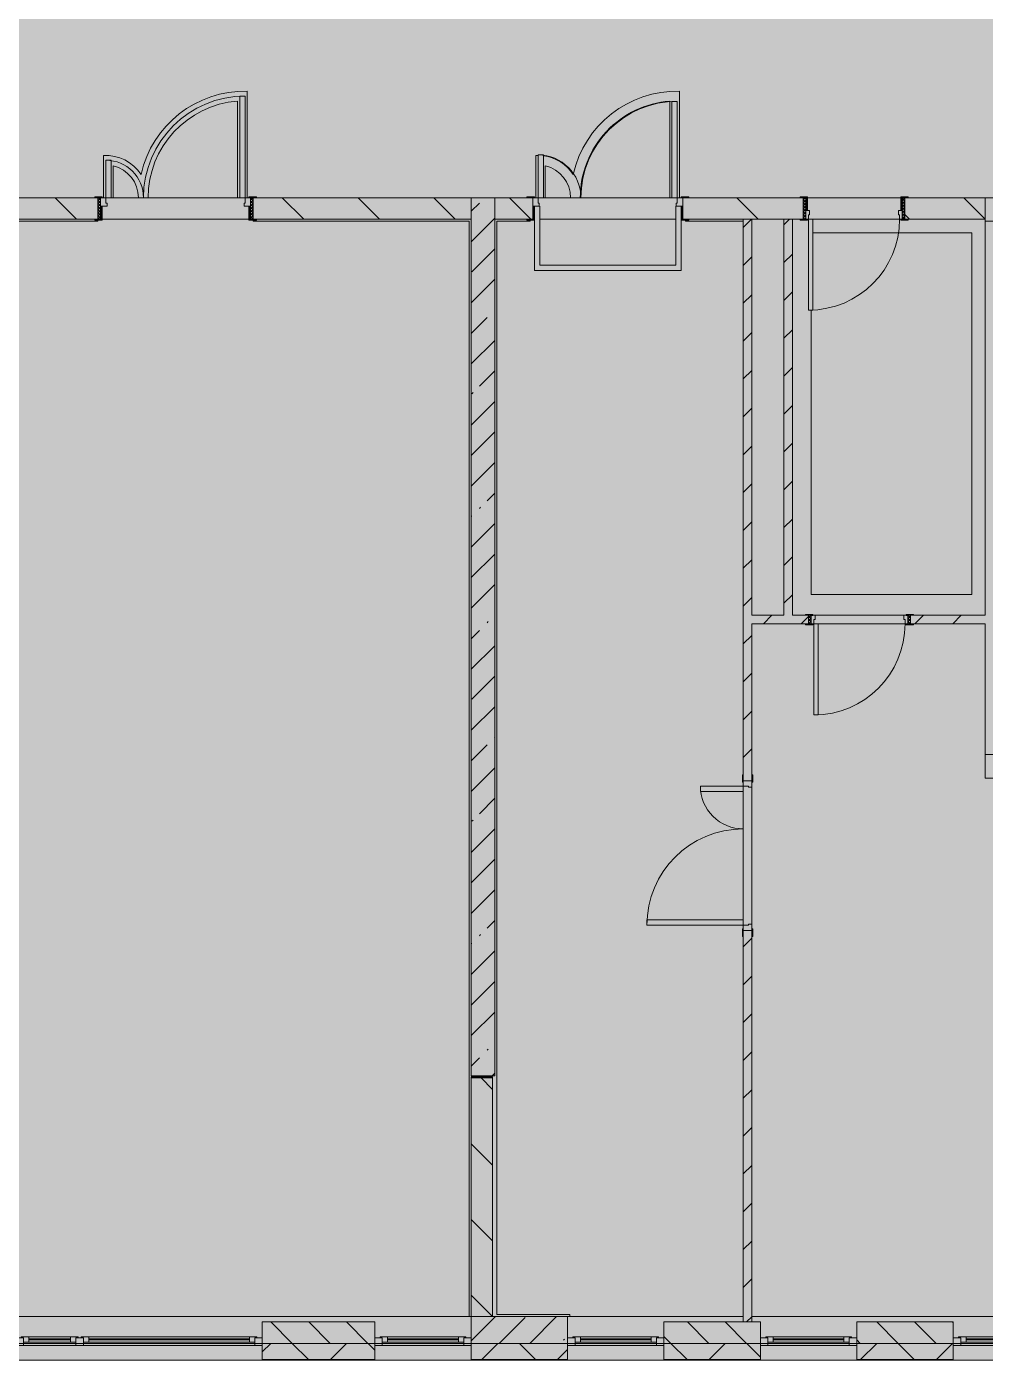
# Model space of a CAD drawing. Header units: millimetres. Extents: x 81303 to 275082, y -8553 to 29000.
# Drawn here: x 251052 to 260002, y -258 to 12198 of the extents above; entities that cross this region are included whole.
import ezdxf

# ---------------------------------------------------------------- set-up
doc = ezdxf.new("R2010")
doc.units = ezdxf.units.MM
for name, color, linetype, lineweight, true_color in [('A-DETL-7', 7, 'Continuous', 5, 0x737373), ('A-DOOR-1', 7, 'Continuous', 5, 0xb7b7b7), ('A-DOOR-2', 7, 'Continuous', 5, 0xe2e2e2), ('A-DOOR-3', 7, 'Continuous', 5, 0xaaaaaa), ('A-DOOR-FRAM-1', 7, 'Continuous', 5, 0xe2e2e2), ('A-DOOR-FRAM-2', 7, 'Continuous', 5, 0xb7b7b7), ('A-DOOR-FRAM-3', 7, 'Continuous', 5, 0xaaaaaa), ('A-FLOR-1', 7, 'Continuous', 5, 0xb7b7b7), ('A-GLAZ-2', 7, 'Continuous', 5, 0x737373), ('A-WALL-4', 7, 'Continuous', 5, 0x737373), ('A-WALL-5', 7, 'Continuous', 9, 0x737373), ('I-WALL-4', 7, 'Continuous', 5, 0x737373), ('S-COLS-4', 7, 'Continuous', 5, 0x737373)]:
    doc.layers.add(name, color=color, linetype=linetype, lineweight=lineweight, true_color=true_color)
doc.layers.add('A-DETL-GENF-2', color=7, linetype='Continuous', lineweight=9, true_color=0xc0c0c0, transparency=0.4)
for name, color, linetype, lineweight in [('A-WALL-3', 7, 'Continuous', 5), ('I-WALL-3', 7, 'Continuous', 5), ('S-COLS-3', 7, 'Continuous', 5)]:
    doc.layers.add(name, color=color, linetype=linetype, lineweight=lineweight)
pattern_1 = [(135, (148072.5, 0), (-353.5534, -353.5534), [])]
pattern_2 = [(45, (148072.5, 0), (-285.1231, 285.1231), []), (45, (148357.62, 0), (-285.1231, 285.1231), [504.031, -100.806, 16.764, -84.042])]
pattern_3 = [(45, (148072.5, 0), (-176.7767, 176.7767), [])]

# ---------------------------------------------------------------- blocks, each defined once
blk = doc.blocks.new('110_Дверь_СКБ_2Ст - Д-2а_л_ Из коридора на лестницу-32216062-3_10_3_птичка')
at = {"layer": 'A-DOOR-2'}
for points in [[(612, 100), (662, 100), (662, 1000), (612, 1000), (612, 300)], [(-588, 100), (-588, 500), (-638, 500), (-638, 100)], [(712, -100), (712, 20), (698, 20), (698, -100)]]:
    blk.add_hatch(color=256, dxfattribs=at).paths.add_polyline_path(points)
h = blk.add_hatch(color=256, dxfattribs=at)
h.paths.add_polyline_path([(712, 20), (712, 100), (662, 100), (662, 50), (652, 50), (652, 20), (680, 20)])
h.paths.add_polyline_path([(-628, 20), (-628, 50), (-638, 50), (-638, 100), (-688, 100), (-688, 20)])
at = {"layer": 'A-DOOR-FRAM-1'}
for points in [[(-672, 100), (-672, 108), (-742, 108), (-742, 100)], [(-672, -100), (-672, 20), (-688, 20), (-688, -100)], [(768, 100), (768, 108), (698, 108), (698, 100)], [(-672, -108), (-672, -100), (-742, -100), (-742, -108)], [(768, -108), (768, -100), (698, -100), (698, -108)]]:
    blk.add_hatch(color=256, dxfattribs=at).paths.add_polyline_path(points)
at = {"layer": 'A-DOOR-1'}
for p, q in [((662, 1000), (612, 1000)), ((612, 1000), (612, 100)), ((662, 100), (662, 1000)), ((-638, 500), (-638, 100)), ((-588, 500), (-638, 500)), ((-588, 100), (-588, 500)), ((-638, 100), (-588, 100)), ((612, 100), (662, 100))]:
    blk.add_line(p, q, dxfattribs=at)
for centre, radius, start, end in [((662, 100), 900, 90, 180), ((-638, 100), 400, 360, 90)]:
    blk.add_arc(centre, radius, start, end, dxfattribs=at)
at = {"layer": 'A-DOOR-FRAM-2'}
for p, q in [((-672, 108), (-742, 108)), ((-742, 108), (-742, 100)), ((-742, 100), (-672, 100)), ((-638, 100), (-688, 100)), ((-688, 100), (-688, 20)), ((-688, 20), (-628, 20)), ((-672, 20), (-688, 20)), ((-688, 20), (-688, -100)), ((-672, 100), (-672, 108)), ((-672, -100), (-672, 20)), ((-638, 50), (-638, 100)), ((-628, 50), (-638, 50)), ((-628, 20), (-628, 50)), ((662, 50), (652, 50)), ((652, 50), (652, 20)), ((652, 20), (712, 20)), ((662, 100), (662, 50)), ((712, 100), (662, 100)), ((768, 108), (698, 108)), ((698, 108), (698, 100)), ((698, 100), (768, 100)), ((712, 20), (698, 20)), ((698, 20), (698, -100)), ((712, 20), (712, 100)), ((712, -100), (712, 20)), ((768, 100), (768, 108)), ((-672, -100), (-742, -100)), ((-742, -100), (-742, -108)), ((-742, -108), (-672, -108)), ((-688, -100), (-672, -100)), ((-672, -108), (-672, -100)), ((698, -100), (712, -100)), ((768, -100), (698, -100)), ((698, -100), (698, -108)), ((698, -108), (768, -108)), ((768, -108), (768, -100))]:
    blk.add_line(p, q, dxfattribs=at)
blk = doc.blocks.new('120_Окно_СКБ_2Ст_Фрамуга сверху - 120_Окно_СКБ_2Ст_2300х2500_h_ ДОО-19727959-3_10_3_птичка')
at = {"layer": 'A-GLAZ-2'}
for p, q in [((-1150, -127), (-1150, -57)), ((-1150, -57), (-1080, -57)), ((1150, -57), (-1150, -57)), ((-1080, -57), (-1080, -127)), ((-1080, -57), (1080, -57)), ((520, -87), (-1080, -87)), ((-1080, -87), (-1080, -127)), ((-1030, -137), (-1030, -87)), ((-1030, -107), (470, -107)), ((470, -117), (-1030, -117)), ((470, -137), (470, -87)), ((520, -127), (520, -57)), ((520, -57), (590, -57)), ((520, -127), (520, -87)), ((590, -57), (590, -127)), ((1080, -87), (590, -87)), ((590, -87), (590, -127)), ((640, -137), (640, -87)), ((640, -107), (1030, -107)), ((1030, -117), (640, -117)), ((1030, -137), (1030, -87)), ((1080, -127), (1080, -57)), ((1080, -57), (1150, -57)), ((1080, -127), (1080, -87)), ((1150, -57), (1150, -127)), ((-1080, -127), (-1150, -127)), ((-1150, -127), (-1100, -127)), ((-1080, -127), (-1100, -127)), ((-1100, -127), (-1100, -137)), ((-1100, -137), (540, -137)), ((540, -137), (-1100, -137)), ((590, -127), (520, -127)), ((540, -127), (520, -127)), ((540, -127), (570, -127)), ((540, -127), (570, -127)), ((540, -137), (540, -127)), ((590, -127), (570, -127)), ((570, -127), (570, -137)), ((570, -137), (1100, -137)), ((1100, -137), (570, -137)), ((1150, -127), (1080, -127)), ((1100, -127), (1080, -127)), ((1100, -127), (1150, -127)), ((1100, -137), (1100, -127))]:
    blk.add_line(p, q, dxfattribs=at)
blk = doc.blocks.new('120_Окно_СКБ_1Ст - 120_Окно_СКБ_1Ст 900х2500_h_ с форточкой-22876038-3_10_3_птичка')
at = {"layer": 'A-GLAZ-2'}
for p, q in [((-450, -127), (-450, -57)), ((-450, -57), (-380, -57)), ((450, -57), (-450, -57)), ((-380, -57), (-380, -127)), ((380, -87), (-380, -87)), ((-380, -87), (-380, -127)), ((-330, -137), (-330, -87)), ((-330, -107), (330, -107)), ((330, -117), (-330, -117)), ((330, -137), (330, -87)), ((380, -127), (380, -57)), ((380, -57), (450, -57)), ((380, -127), (380, -87)), ((450, -57), (450, -127)), ((-380, -127), (-450, -127)), ((-450, -127), (-400, -127)), ((-380, -127), (-400, -127)), ((-400, -127), (-400, -137)), ((-400, -137), (400, -137)), ((400, -137), (-400, -137)), ((450, -127), (380, -127)), ((400, -127), (380, -127)), ((400, -127), (450, -127)), ((400, -137), (400, -127))]:
    blk.add_line(p, q, dxfattribs=at)
blk = doc.blocks.new('110_Дверь_СКБ_1Ст_Внутренняя1 - Д-8 950x2100h_охрана-V27-3_10_3_птичка')
at = {"layer": 'A-DOOR-2'}
h = blk.add_hatch(color=256, dxfattribs=at)
h.paths.add_polyline_path([(437.5, 100), (437.5, 60), (427.5, 60), (427.5, 20), (462.5, 20), (462.5, 100)])
h.paths.add_polyline_path([(-412.5, 100), (-437.5, 100), (-437.5, 20), (-402.5, 20), (-402.5, 60), (-412.5, 60)])
at = {"layer": 'A-DOOR-3'}
h = blk.add_hatch(dxfattribs=at)
h.set_pattern_fill('FP_60', color=256, style=0, pattern_type=2)
h.set_pattern_definition([(135, (1826.41, 164.685), (-14.14214, -14.14214), []), (225, (1826.41, 164.685), (14.14214, -14.14214), [])])
h.paths.add_polyline_path([(487.5, 100), (462.5, 100), (462.5, -100), (487.5, -100), (487.5, -34.8)])
at = {"layer": 'A-DOOR-FRAM-1'}
for points in [[(397.5, 950), (397.5, 100), (437.5, 100), (437.5, 950)], [(-492.5, 108), (-492.5, 100), (-422.5, 100), (-422.5, 108)], [(-422.5, 20), (-437.5, 20), (-437.5, -100), (-422.5, -100), (-422.5, -34.8)], [(517.5, 108), (447.5, 108), (447.5, 100), (517.5, 100)], [(462.5, 20), (447.5, 20), (447.5, -100), (462.5, -100), (462.5, -34.8)], [(-492.5, -100), (-492.5, -108), (-422.5, -108), (-422.5, -100)], [(447.5, -100), (447.5, -108), (517.5, -108), (517.5, -100)]]:
    blk.add_hatch(color=256, dxfattribs=at).paths.add_polyline_path(points)
at = {"layer": 'A-DOOR-FRAM-3'}
h = blk.add_hatch(dxfattribs=at)
h.set_pattern_fill('FP_61', color=256, style=0, pattern_type=2)
h.set_pattern_definition([(45, (-296.384, 164.685), (-14.1421, 14.1421), []), (135, (-296.384, 164.685), (-14.1421, -14.1421), [])])
h.paths.add_polyline_path([(-437.5, 100), (-462.5, 100), (-462.5, -100), (-437.5, -100), (-437.5, -34.8)])
at = {"layer": 'A-DOOR-1'}
for p, q in [((437.5, 950), (397.5, 950)), ((397.5, 950), (397.5, 100)), ((437.5, 100), (437.5, 950)), ((397.5, 100), (437.5, 100))]:
    blk.add_line(p, q, dxfattribs=at)
blk.add_arc((437.5, 100), 850, 90, 180, dxfattribs=at)
at = {"layer": 'A-DOOR-FRAM-2'}
for p, q in [((-422.5, 108), (-492.5, 108)), ((-492.5, 108), (-492.5, 100)), ((-492.5, 100), (-422.5, 100)), ((-437.5, 100), (-462.5, 100)), ((-462.5, 100), (-462.5, -100)), ((-412.5, 100), (-437.5, 100)), ((-437.5, 100), (-437.5, 20)), ((-437.5, -100), (-437.5, 100)), ((-422.5, 100), (-437.5, 100)), ((-437.5, 100), (-437.5, 99)), ((-437.5, 99), (-422.5, 99)), ((-437.5, 20), (-402.5, 20)), ((-422.5, 20), (-437.5, 20)), ((-437.5, 20), (-437.5, -100)), ((-422.5, 100), (-422.5, 108)), ((-422.5, 99), (-422.5, 100)), ((-422.5, -100), (-422.5, 20)), ((-412.5, 60), (-412.5, 100)), ((-402.5, 60), (-412.5, 60)), ((-402.5, 20), (-402.5, 60)), ((437.5, 60), (427.5, 60)), ((427.5, 60), (427.5, 20)), ((427.5, 20), (462.5, 20)), ((437.5, 100), (437.5, 60)), ((462.5, 100), (437.5, 100)), ((517.5, 108), (447.5, 108)), ((447.5, 108), (447.5, 100)), ((462.5, 100), (447.5, 100)), ((447.5, 100), (447.5, 99)), ((447.5, 100), (517.5, 100)), ((447.5, 99), (462.5, 99)), ((462.5, 20), (447.5, 20)), ((447.5, 20), (447.5, -100)), ((462.5, 20), (462.5, 100)), ((487.5, 100), (462.5, 100)), ((462.5, 100), (462.5, -100)), ((462.5, 99), (462.5, 100)), ((462.5, -100), (462.5, 20)), ((487.5, -100), (487.5, 100)), ((517.5, 100), (517.5, 108)), ((-422.5, -100), (-492.5, -100)), ((-492.5, -100), (-492.5, -108)), ((-492.5, -108), (-422.5, -108)), ((-462.5, -100), (-437.5, -100)), ((-437.5, -100), (-422.5, -100)), ((-422.5, -108), (-422.5, -100)), ((447.5, -100), (462.5, -100)), ((517.5, -100), (447.5, -100)), ((447.5, -100), (447.5, -108)), ((447.5, -108), (517.5, -108)), ((462.5, -100), (487.5, -100)), ((517.5, -108), (517.5, -100))]:
    blk.add_line(p, q, dxfattribs=at)
blk = doc.blocks.new('110_Дверь_СКБ_1Ст_Внутренняя1 - Д-8 950x2100h_охрана-V56-3_10_3_птичка')
at = {"layer": 'A-DOOR-2'}
h = blk.add_hatch(color=256, dxfattribs=at)
h.paths.add_polyline_path([(437, 40), (437, 0), (427, 0), (427, -40), (462, -40), (462, 40)])
h.paths.add_polyline_path([(-413, 40), (-438, 40), (-438, -40), (-403, -40), (-403, 0), (-413, 0)])
at = {"layer": 'A-DOOR-3'}
h = blk.add_hatch(dxfattribs=at)
h.set_pattern_fill('FP_89', color=256, style=0, pattern_type=2)
h.set_pattern_definition([(135, (1826.41, 104.685), (-14.14214, -14.14214), []), (225, (1826.41, 104.685), (14.14214, -14.14214), [])])
h.paths.add_polyline_path([(487, 40), (462, 40), (462, -40), (487, -40)])
at = {"layer": 'A-DOOR-FRAM-1'}
for points in [[(397, 890), (397, 40), (437, 40), (437, 890)], [(-493, 48), (-493, 40), (-423, 40), (-423, 48)], [(517, 48), (447, 48), (447, 40), (517, 40)], [(-423, -40), (-493, -40), (-493, -48), (-423, -48)], [(447, -40), (447, -48), (517, -48), (517, -40)]]:
    blk.add_hatch(color=256, dxfattribs=at).paths.add_polyline_path(points)
at = {"layer": 'A-DOOR-FRAM-3'}
h = blk.add_hatch(dxfattribs=at)
h.set_pattern_fill('FP_90', color=256, style=0, pattern_type=2)
h.set_pattern_definition([(45, (-296.384, 104.685), (-14.1421, 14.1421), []), (135, (-296.384, 104.685), (-14.1421, -14.1421), [])])
h.paths.add_polyline_path([(-438, 40), (-463, 40), (-463, -40), (-438, -40)])
at = {"layer": 'A-DOOR-1'}
for p, q in [((437, 890), (397, 890)), ((397, 890), (397, 40)), ((437, 40), (437, 890)), ((397, 40), (437, 40))]:
    blk.add_line(p, q, dxfattribs=at)
blk.add_arc((437, 40), 850, 90, 180, dxfattribs=at)
at = {"layer": 'A-DOOR-FRAM-2'}
for p, q in [((-423, 48), (-493, 48)), ((-493, 48), (-493, 40)), ((-493, 40), (-423, 40)), ((-438, 40), (-463, 40)), ((-463, 40), (-463, -40)), ((-413, 40), (-438, 40)), ((-438, 40), (-438, -40)), ((-438, -40), (-438, 40)), ((-423, 40), (-438, 40)), ((-438, 40), (-438, 39)), ((-438, 39), (-423, 39)), ((-423, 40), (-423, 48)), ((-423, 39), (-423, 40)), ((-413, 0), (-413, 40)), ((-403, 0), (-413, 0)), ((-403, -40), (-403, 0)), ((437, 0), (427, 0)), ((427, 0), (427, -40)), ((437, 40), (437, 0)), ((462, 40), (437, 40)), ((517, 48), (447, 48)), ((447, 48), (447, 40)), ((462, 40), (447, 40)), ((447, 40), (447, 39)), ((447, 40), (517, 40)), ((447, 39), (462, 39)), ((462, -40), (462, 40)), ((487, 40), (462, 40)), ((462, 40), (462, -40)), ((462, 39), (462, 40)), ((487, -40), (487, 40)), ((517, 40), (517, 48)), ((-423, -40), (-493, -40)), ((-493, -40), (-493, -48)), ((-493, -48), (-423, -48)), ((-463, -40), (-438, -40)), ((-423, -39), (-438, -39)), ((-438, -39), (-438, -40)), ((-438, -40), (-403, -40)), ((-438, -40), (-423, -40)), ((-423, -40), (-423, -39)), ((-423, -48), (-423, -40)), ((427, -40), (462, -40)), ((462, -39), (447, -39)), ((447, -39), (447, -40)), ((447, -40), (462, -40)), ((517, -40), (447, -40)), ((447, -40), (447, -48)), ((447, -48), (517, -48)), ((462, -40), (462, -39)), ((462, -40), (487, -40)), ((517, -48), (517, -40))]:
    blk.add_line(p, q, dxfattribs=at)
blk = doc.blocks.new('110_Дверь_СКБ_2Ст - Д-6_л__ ДОО_Дв_1450x2100h_Дверь из раздевальной в коридор-V57-3_10_3_птичка')
at = {"layer": 'A-DOOR-2'}
for points in [[(662.5, 100), (662.5, 1050), (612.5, 1050), (612.5, 100)], [(-587.5, 100), (-587.5, 450), (-637.5, 450), (-637.5, 100)]]:
    blk.add_hatch(color=256, dxfattribs=at).paths.add_polyline_path(points)
h = blk.add_hatch(color=256, dxfattribs=at)
h.paths.add_polyline_path([(652.5, 20), (712.5, 20), (712.5, 100), (662.5, 100), (662.5, 50), (652.5, 50)])
h.paths.add_polyline_path([(-687.5, 20), (-627.5, 20), (-627.5, 50), (-637.5, 50), (-637.5, 100), (-687.5, 100)])
at = {"layer": 'A-DOOR-3'}
h = blk.add_hatch(dxfattribs=at)
h.set_pattern_fill('FP_91', color=256, style=0, pattern_type=2)
h.set_pattern_definition([(135, (1576.41, 164.685), (-14.14214, -14.14214), []), (225, (1576.41, 164.685), (14.14214, -14.14214), [])])
h.paths.add_polyline_path([(737.5, -100), (737.5, 100), (712.5, 100), (712.5, -100)])
at = {"layer": 'A-DOOR-FRAM-1'}
for points in [[(-672.5, 100), (-672.5, 108), (-742.5, 108), (-742.5, 100)], [(-672.5, -100), (-672.5, 20), (-687.5, 20), (-687.5, -100)], [(767.5, 100), (767.5, 108), (697.5, 108), (697.5, 100)], [(712.5, -100), (712.5, 20), (697.5, 20), (697.5, -100)], [(-672.5, -108), (-672.5, -100), (-742.5, -100), (-742.5, -108)], [(767.5, -108), (767.5, -100), (697.5, -100), (697.5, -108)]]:
    blk.add_hatch(color=256, dxfattribs=at).paths.add_polyline_path(points)
at = {"layer": 'A-DOOR-FRAM-3'}
h = blk.add_hatch(dxfattribs=at)
h.set_pattern_fill('FP_92', color=256, style=0, pattern_type=2)
h.set_pattern_definition([(45, (-546.384, 164.685), (-14.1421, 14.1421), []), (135, (-546.384, 164.685), (-14.1421, -14.1421), [])])
h.paths.add_polyline_path([(-687.5, -100), (-687.5, 100), (-712.5, 100), (-712.5, -100)])
at = {"layer": 'A-DOOR-1'}
for p, q in [((662.5, 1050), (612.5, 1050)), ((612.5, 1050), (612.5, 100)), ((662.5, 100), (662.5, 1050)), ((-637.5, 450), (-637.5, 100)), ((-587.5, 450), (-637.5, 450)), ((-587.5, 100), (-587.5, 450)), ((-637.5, 100), (-587.5, 100)), ((612.5, 100), (662.5, 100))]:
    blk.add_line(p, q, dxfattribs=at)
for centre, radius, start, end in [((662.5, 100), 950, 90, 180), ((-637.5, 100), 350, 360, 90)]:
    blk.add_arc(centre, radius, start, end, dxfattribs=at)
at = {"layer": 'A-DOOR-FRAM-2'}
for p, q in [((-672.5, 108), (-742.5, 108)), ((-742.5, 108), (-742.5, 100)), ((-742.5, 100), (-672.5, 100)), ((-687.5, 100), (-712.5, 100)), ((-712.5, 100), (-712.5, -100)), ((-637.5, 100), (-687.5, 100)), ((-687.5, 100), (-687.5, 20)), ((-687.5, -100), (-687.5, 100)), ((-687.5, 20), (-627.5, 20)), ((-672.5, 20), (-687.5, 20)), ((-687.5, 20), (-687.5, -100)), ((-672.5, 100), (-672.5, 108)), ((-672.5, -100), (-672.5, 20)), ((-637.5, 50), (-637.5, 100)), ((-627.5, 50), (-637.5, 50)), ((-627.5, 20), (-627.5, 50)), ((662.5, 50), (652.5, 50)), ((652.5, 50), (652.5, 20)), ((652.5, 20), (712.5, 20)), ((662.5, 100), (662.5, 50)), ((712.5, 100), (662.5, 100)), ((767.5, 108), (697.5, 108)), ((697.5, 108), (697.5, 100)), ((697.5, 100), (767.5, 100)), ((712.5, 20), (697.5, 20)), ((697.5, 20), (697.5, -100)), ((712.5, 20), (712.5, 100)), ((737.5, 100), (712.5, 100)), ((712.5, 100), (712.5, -100)), ((712.5, -100), (712.5, 20)), ((737.5, -100), (737.5, 100)), ((767.5, 100), (767.5, 108)), ((-672.5, -100), (-742.5, -100)), ((-742.5, -100), (-742.5, -108)), ((-742.5, -108), (-672.5, -108)), ((-712.5, -100), (-687.5, -100)), ((-687.5, -100), (-672.5, -100)), ((-672.5, -108), (-672.5, -100)), ((697.5, -100), (712.5, -100)), ((767.5, -100), (697.5, -100)), ((697.5, -100), (697.5, -108)), ((697.5, -108), (767.5, -108)), ((712.5, -100), (737.5, -100)), ((767.5, -108), (767.5, -100))]:
    blk.add_line(p, q, dxfattribs=at)
blk = doc.blocks.new('120_Окно_СКБ_1Ст - 120_Окно_СКБ_1Ст 900х2500_h_ с форточкой-V123-3_10_3_птичка')
at = {"layer": 'A-GLAZ-2'}
for p, q in [((-450, -127), (-450, -57)), ((-450, -57), (-380, -57)), ((450, -57), (-450, -57)), ((-380, -57), (-380, -127)), ((380, -87), (-380, -87)), ((-380, -87), (-380, -127)), ((-330, -137), (-330, -87)), ((-330, -107), (330, -107)), ((330, -117), (-330, -117)), ((330, -137), (330, -87)), ((380, -127), (380, -57)), ((380, -57), (450, -57)), ((380, -127), (380, -87)), ((450, -57), (450, -127)), ((-380, -127), (-450, -127)), ((-450, -127), (-400, -127)), ((-380, -127), (-400, -127)), ((-400, -127), (-400, -137)), ((-400, -137), (400, -137)), ((400, -137), (-400, -137)), ((450, -127), (380, -127)), ((400, -127), (380, -127)), ((400, -137), (400, -127)), ((404, -127), (450, -127))]:
    blk.add_line(p, q, dxfattribs=at)
blk = doc.blocks.new('110_Дверь_СКБ_2Ст - Д-5_п_ Из игровой в коридор-32351726-3_10_3_птичка')
at = {"layer": 'A-DOOR-2'}
h = blk.add_hatch(color=256, dxfattribs=at)
h.paths.add_polyline_path([(712, -40), (712, 40), (652, 40), (652, 10), (662, 10), (662, -40)])
h.paths.add_polyline_path([(-628, 40), (-688, 40), (-688, -40), (-638, -40), (-638, 10), (-628, 10)])
for points in [[(-588, -440), (-588, -40), (-638, -40), (-638, -440)], [(662, -940), (662, -40), (612, -40), (612, -940)]]:
    blk.add_hatch(color=256, dxfattribs=at).paths.add_polyline_path(points)
at = {"layer": 'A-DOOR-FRAM-1'}
for points in [[(-673, 48), (-743, 48), (-743, 40), (-673, 40)], [(767, 48), (697, 48), (697, 40), (767, 40)], [(-673, -40), (-743, -40), (-743, -48), (-673, -48)], [(767, -40), (697, -40), (697, -48), (767, -48)]]:
    blk.add_hatch(color=256, dxfattribs=at).paths.add_polyline_path(points)
at = {"layer": 'A-DOOR-1'}
for p, q in [((-638, -40), (-588, -40)), ((-638, -440), (-638, -40)), ((-588, -40), (-588, -440)), ((612, -40), (662, -40)), ((612, -940), (612, -40)), ((662, -40), (662, -940)), ((-588, -440), (-638, -440)), ((662, -940), (612, -940))]:
    blk.add_line(p, q, dxfattribs=at)
for centre, radius, start, end in [((-638, -40), 400, 270, 0), ((662, -40), 900, 180, 270)]:
    blk.add_arc(centre, radius, start, end, dxfattribs=at)
at = {"layer": 'A-DOOR-FRAM-2'}
for p, q in [((-743, 48), (-673, 48)), ((-743, 40), (-743, 48)), ((-673, 40), (-743, 40)), ((-688, 40), (-628, 40)), ((-688, -40), (-688, 40)), ((-688, 40), (-673, 40)), ((-688, 39), (-688, 40)), ((-673, 39), (-688, 39)), ((-673, 48), (-673, 40)), ((-673, 40), (-673, 39)), ((-638, 10), (-638, -40)), ((-628, 10), (-638, 10)), ((-628, 40), (-628, 10)), ((652, 40), (712, 40)), ((652, 10), (652, 40)), ((662, 10), (652, 10)), ((662, -40), (662, 10)), ((697, 40), (697, 48)), ((697, 48), (767, 48)), ((697, 39), (697, 40)), ((697, 40), (712, 40)), ((767, 40), (697, 40)), ((712, 39), (697, 39)), ((712, 40), (712, -40)), ((712, 40), (712, 39)), ((767, 48), (767, 40)), ((-743, -40), (-673, -40)), ((-743, -48), (-743, -40)), ((-673, -48), (-743, -48)), ((-638, -40), (-688, -40)), ((-673, -40), (-673, -48)), ((712, -40), (662, -40)), ((697, -48), (697, -40)), ((697, -40), (767, -40)), ((767, -48), (697, -48)), ((767, -40), (767, -48))]:
    blk.add_line(p, q, dxfattribs=at)

msp = doc.modelspace()

# ---------------------------------------------------------------- hatches: boundary and pattern name
at = {"layer": 'A-DETL-GENF-2'}
msp.add_hatch(color=256, dxfattribs=at).paths.add_polyline_path([(273305.5, -258), (273305.5, 21479), (241405.5, 21479), (241405.5, 27379), (232642.5, 27379), (232642.5, 10208.3), (237282.5, 10208.3), (237282.5, -258), (272060.1, -258)])
at = {"layer": 'A-WALL-3'}
h = msp.add_hatch(dxfattribs=at)
h.set_pattern_fill('FP_56', color=256, style=0, pattern_type=2)
h.set_pattern_definition([(135, (148072.5, 0), (-176.7767, -176.7767), [])])
h.paths.add_polyline_path([(269502.5, -100), (269502.5, 100), (269202.5, 100), (269202.5, -100), (269263.5, -100)])
h.paths.add_polyline_path([(258802.5, -100), (259702.5, -100), (259702.5, 100), (258802.5, 100)])
h.paths.add_polyline_path([(261502.5, -100), (261752.5, -100), (261752.5, 100), (261502.5, 100)])
h.paths.add_polyline_path([(267402.5, -100), (267399.1, 100), (266902.5, 100), (266902.5, -100), (267399.1, -100)])
h.paths.add_polyline_path([(257002.5, -100), (257902.5, -100), (257902.5, 100), (257002.5, 100)])
h.paths.add_polyline_path([(264052.5, -100), (265102.5, -100), (265102.5, 100), (264052.5, 100)])
h.paths.add_polyline_path([(242695.7, -100), (242852.5, -100), (242852.5, 100), (242602.5, 100), (242602.5, -100)])
h.paths.add_polyline_path([(248902.5, -100), (249802.5, -100), (249802.5, 100), (248902.5, 100)])
h.paths.add_polyline_path([(246202.5, -100), (246202.5, 100), (245152.5, 100), (245152.5, -100), (245958.4, -100)])
h.paths.add_polyline_path([(250952.5, -100), (250952.5, 100), (250702.5, 100), (250702.5, -100)])
h.paths.add_polyline_path([(253252.5, -100), (254302.5, -100), (254302.5, 100), (253252.5, 100)])
h.paths.add_polyline_path([(240365.1, -100), (240802.5, -100), (240802.5, 100), (240002.5, 100), (240002.5, -100)])
h = msp.add_hatch(dxfattribs=at)
h.set_pattern_fill('FP_58', color=256, style=0, pattern_type=2)
h.set_pattern_definition([(45, (148072.5, 0), (-353.5534, 353.5534), []), (135, (148072.5, 0), (-353.5534, -353.5534), [])])
h.paths.add_polyline_path([(268302.5, -250), (269502.5, -250), (269502.5, -100), (268302.5, -100)])
h.paths.add_polyline_path([(272060.1, -250), (273152.5, -250), (273152.5, -100), (271802.5, -100), (271802.5, -250)])
h.paths.add_polyline_path([(255280.4, -250), (256102.5, -250), (256102.5, -100), (255202.5, -100), (255202.5, -250)])
h.paths.add_polyline_path([(259702.5, -250), (259702.5, -100), (258802.5, -100), (258802.5, -250), (259009.2, -250)])
h.paths.add_polyline_path([(260873.6, -250), (261752.5, -250), (261752.5, -100), (260602.5, -100), (260602.5, -250)])
h.paths.add_polyline_path([(257902.5, -250), (257902.5, -100), (257002.5, -100), (257002.5, -250), (257610.9, -250)])
h.paths.add_polyline_path([(264052.5, -250), (265102.5, -250), (265102.5, -100), (264052.5, -100)])
h.paths.add_polyline_path([(267402.5, -250), (267399.1, -100), (266002.5, -100), (266002.5, -250), (267399.1, -250)])
h.paths.add_polyline_path([(247102.5, -250), (248002.5, -250), (248002.5, -100), (247102.5, -100)])
h.paths.add_polyline_path([(254302.5, -250), (254302.5, -100), (253252.5, -100), (253252.5, -250), (253416, -250)])
h.paths.add_polyline_path([(245958.4, -250), (246202.5, -250), (246202.5, -100), (245152.5, -100), (245152.5, -250)])
h.paths.add_polyline_path([(250952.5, -250), (250952.5, -100), (248902.5, -100), (248902.5, -250), (250619.4, -250)])
h.paths.add_polyline_path([(242229.6, -250), (242852.5, -250), (242852.5, -100), (241702.5, -100), (241702.5, -250)])
h.paths.add_polyline_path([(240802.5, -250), (240802.5, -100), (240002.5, -100), (240002.5, -250), (240365.1, -250)])
h.paths.add_polyline_path([(238966.8, -250), (239102.5, -250), (239102.5, -100), (237282.5, -100), (237282.5, -250), (238500.7, -250)])
at = {"layer": 'I-WALL-3'}
h = msp.add_hatch(dxfattribs=at)
h.set_pattern_fill('FP_57', color=256, style=0, pattern_type=2)
h.set_pattern_definition(pattern_1)
h.paths.add_polyline_path([(249682.5, 10400), (251717.5, 10400), (251717.5, 10600), (249682.5, 10600)])
h.paths.add_polyline_path([(253416, 10400), (255202.5, 10400), (255202.5, 10600), (253167.5, 10600), (253167.5, 10400), (253197.5, 10400)])
h.paths.add_polyline_path([(238002.5, 10400), (238057.5, 10400), (238057.5, 10600), (237682.5, 10600), (237682.5, 10400), (237857.5, 10400)])
h.paths.add_polyline_path([(239512.5, 10400), (240582.5, 10400), (240582.5, 10600), (239457.5, 10600), (239457.5, 10400)])
h.paths.add_polyline_path([(242229.6, 10400), (242282.5, 10400), (242282.5, 10600), (241532.5, 10600), (241532.5, 10400), (241562.5, 10400)])
h = msp.add_hatch(dxfattribs=at)
h.set_pattern_fill('FP_54', color=256, style=0, pattern_type=2)
h.set_pattern_definition(pattern_2)
h.paths.add_polyline_path([(255422.5, 2400), (255422.5, 10600), (255202.5, 10600), (255202.5, 2400)])
h = msp.add_hatch(dxfattribs=at)
h.set_pattern_fill('FP_57', color=256, style=0, pattern_type=2)
h.set_pattern_definition(pattern_1)
h.paths.add_polyline_path([(268331.3, 10400), (269282.5, 10400), (269282.5, 10600), (267402.5, 10600), (267402.5, 10400)])
h.paths.add_polyline_path([(257664.4, 10400), (258302.5, 10400), (258302.5, 10600), (257177.5, 10600), (257177.5, 10400), (257377.5, 10400)])
h.paths.add_polyline_path([(255777.5, 10400), (255777.5, 10600), (255422.5, 10600), (255422.5, 10400), (255722.5, 10400)])
h.paths.add_polyline_path([(259941.4, 10400), (260002.5, 10400), (260002.5, 10600), (259252.5, 10600), (259252.5, 10400), (259282.5, 10400)])
h = msp.add_hatch(dxfattribs=at)
h.set_pattern_fill('FP_59', color=256, style=0, pattern_type=2)
h.set_pattern_definition(pattern_3)
h.paths.add_polyline_path([(257822.5, 100), (257822.5, 3755), (257742.5, 3755), (257742.5, 100)])
h.paths.add_polyline_path([(257792.5, 5155), (257822.5, 5155), (257822.5, 10400), (257742.5, 10400), (257742.5, 5155)])
h = msp.add_hatch(dxfattribs=at)
h.set_pattern_fill('FP_59', color=256, style=0, pattern_type=2)
h.set_pattern_definition(pattern_3)
h.paths.add_polyline_path([(258202.5, 6700), (258202.5, 10400), (258122.5, 10400), (258122.5, 6700)])
h = msp.add_hatch(dxfattribs=at)
h.set_pattern_fill('FP_59', color=256, style=0, pattern_type=2)
h.set_pattern_definition(pattern_3)
h.paths.add_polyline_path([(258322.5, 6620), (258352.5, 6620), (258352.5, 6700), (257822.5, 6700), (257822.5, 6620)])
h.paths.add_polyline_path([(259302.5, 6620), (260002.5, 6620), (260002.5, 6700), (259302.5, 6700)])
h = msp.add_hatch(dxfattribs=at)
h.set_pattern_fill('FP_57', color=256, style=0, pattern_type=2)
h.set_pattern_definition(pattern_1)
h.paths.add_polyline_path([(255402.5, 150), (255402.5, 2380), (255202.5, 2380), (255202.5, 150), (255280.4, 150)])
at = {"layer": 'S-COLS-3'}
h = msp.add_hatch(dxfattribs=at)
h.set_pattern_fill('FP_54', color=256, style=0, pattern_type=2)
h.set_pattern_definition(pattern_2)
h.paths.add_polyline_path([(255202.5, -100), (256102.5, -100), (256102.5, 150), (255202.5, 150)])

# ---------------------------------------------------------------- linework, layer by layer
at = {"layer": 'A-DETL-7'}
for p, q in [((259876, 10273.7), (258392.5, 10273.7)), ((259876, 6893.7), (259876, 10273.7)), ((258376, 9550), (258376, 6893.7)), ((258376, 6893.7), (259876, 6893.7))]:
    msp.add_line(p, q, dxfattribs=at)
at = {"layer": 'A-FLOR-1'}
for p, q in [((253110.9, 10600), (253110.9, 11594.8)), ((257145.9, 10600), (257145.9, 11594.8)), ((253020.9, 11502.3), (253020.9, 10600)), ((257055.9, 11502.3), (257055.9, 10600)), ((251769.7, 10994.4), (251769.7, 10600)), ((255804.7, 10994.4), (255804.7, 10600)), ((251859.7, 10600), (251859.7, 10897.1)), ((255894.7, 10600), (255894.7, 10897.1)), ((251842.5, 10600), (251859.7, 10600)), ((252095.9, 10600), (252185.9, 10600)), ((252185.9, 10600), (253042.5, 10600)), ((255877.5, 10600), (255894.7, 10600)), ((256130.9, 10600), (256220.9, 10600)), ((256220.9, 10600), (257077.5, 10600)), ((255842.5, 9970), (255842.5, 10520)), ((257112.5, 10520), (257112.5, 9970)), ((251717.5, 10380), (249703.5, 10380)), ((251717.5, 10392), (251717.5, 10380)), ((253167.5, 10380), (253167.5, 10392)), ((255182.5, 10380), (253167.5, 10380)), ((255182.5, 150), (255182.5, 10380)), ((255752.5, 10380), (255442.5, 10380)), ((255442.5, 10380), (255442.5, 170)), ((255752.5, 10392), (255752.5, 10380)), ((255792.5, 10392), (255792.5, 9920)), ((257162.5, 9920), (257162.5, 10392)), ((257202.5, 10380), (257202.5, 10392)), ((257742.5, 10380), (257202.5, 10380)), ((257112.5, 9970), (255842.5, 9970)), ((255792.5, 9920), (257162.5, 9920)), ((255442.5, 170), (256122.5, 170)), ((256122.5, 170), (256122.5, 150))]:
    msp.add_line(p, q, dxfattribs=at)
for centre, radius, start, end in [((253090.9, 10600), 995, 88.8489, 167.32946), ((257125.9, 10600), 995, 88.8489, 167.32946), ((253090.9, 10600), 905, 94.43687, 180), ((257125.9, 10600), 905, 94.43687, 136.58332), ((257125.9, 10600), 905, 136.94616, 180), ((251790.9, 10600), 395, 33.54048, 93.07201), ((255825.9, 10600), 395, 89.76418, 93.07201), ((255825.9, 10600), 395, 33.54048, 82.48481), ((251790.9, 10600), 305, 0, 76.9573), ((255825.9, 10600), 305, 0, 76.9573)]:
    msp.add_arc(centre, radius, start, end, dxfattribs=at)
at = {"layer": 'A-WALL-4'}
for p, q in [((254302.5, 100), (253252.5, 100)), ((253252.5, 100), (253252.5, -258)), ((254302.5, -258), (254302.5, 100)), ((257742.5, 100), (257002.5, 100)), ((257002.5, 100), (257002.5, -258)), ((257902.5, 100), (257822.5, 100)), ((257902.5, -258), (257902.5, 100)), ((259702.5, 100), (258802.5, 100)), ((258802.5, 100), (258802.5, -258)), ((259702.5, -258), (259702.5, 100)), ((250952.5, -100), (253252.5, -100)), ((255202.5, -100), (255202.5, -258)), ((255202.5, -100), (256102.5, -100)), ((256102.5, -258), (256102.5, -100)), ((257902.5, -100), (258802.5, -100)), ((240802.5, -258), (255202.5, -258)), ((259702.5, -258), (255202.5, -258)), ((273310.5, -258), (259702.5, -258))]:
    msp.add_line(p, q, dxfattribs=at)
at = {"layer": 'A-WALL-5'}
for p, q in [((255202.5, 10400), (255202.5, 10600)), ((255422.5, 10600), (255422.5, 10400)), ((260002.5, 10400), (260002.5, 10600)), ((257822.5, 10400), (257742.5, 10400)), ((258202.5, 10400), (258122.5, 10400)), ((260082.5, 10380), (260002.5, 10380)), ((260002.5, 5400), (260082.5, 5400)), ((257742.5, 100), (257822.5, 100)), ((253252.5, -100), (254302.5, -100)), ((254302.5, -100), (253252.5, -100)), ((257002.5, -100), (257902.5, -100)), ((257902.5, -100), (257002.5, -100)), ((258802.5, -100), (259702.5, -100)), ((259702.5, -100), (258802.5, -100)), ((253252.5, -250), (254302.5, -250)), ((253252.5, -253), (254302.5, -253)), ((255202.5, -250), (256102.5, -250)), ((255202.5, -253), (256102.5, -253)), ((257002.5, -250), (257902.5, -250)), ((257002.5, -253), (257902.5, -253)), ((258802.5, -250), (259702.5, -250)), ((258802.5, -253), (259702.5, -253))]:
    msp.add_line(p, q, dxfattribs=at)
at = {"layer": 'I-WALL-4'}
for p, q in [((251687.5, 10600), (246772.5, 10600)), ((251859.7, 10600), (252095.9, 10600)), ((255722.5, 10600), (253197.5, 10600)), ((255894.7, 10600), (256130.9, 10600)), ((258272.5, 10600), (257232.5, 10600)), ((258342.5, 10600), (259212.5, 10600)), ((269282.5, 10600), (259282.5, 10600)), ((249682.5, 10400), (251687.5, 10400)), ((253127.5, 10400), (251757.5, 10400)), ((253197.5, 10400), (255202.5, 10400)), ((255202.5, 10400), (255202.5, 2400)), ((255422.5, 10400), (255722.5, 10400)), ((255422.5, 2400), (255422.5, 10400)), ((257112.5, 10400), (255842.5, 10400)), ((257232.5, 10400), (257742.5, 10400)), ((257742.5, 10400), (257742.5, 5210)), ((257822.5, 10400), (258122.5, 10400)), ((257822.5, 6700), (257822.5, 10400)), ((258122.5, 10400), (258122.5, 6700)), ((258202.5, 10400), (258272.5, 10400)), ((258202.5, 6700), (258202.5, 10400)), ((259202.5, 10400), (258392.5, 10400)), ((259282.5, 10400), (260002.5, 10400)), ((260002.5, 10400), (260002.5, 6700)), ((258122.5, 6700), (257822.5, 6700)), ((257822.5, 6620), (258322.5, 6620)), ((257822.5, 5210), (257822.5, 6620)), ((258322.5, 6700), (258202.5, 6700)), ((258412.5, 6700), (259242.5, 6700)), ((259252.5, 6620), (258442.5, 6620)), ((260002.5, 6700), (259332.5, 6700)), ((259332.5, 6620), (260002.5, 6620)), ((260002.5, 6620), (260002.5, 5180)), ((260002.5, 5180), (265422.5, 5180)), ((257742.5, 3855), (257742.5, 5055)), ((257822.5, 5095), (257822.5, 3815)), ((257742.5, 3700), (257742.5, 100)), ((257822.5, 100), (257822.5, 3700)), ((255202.5, 2400), (255422.5, 2400)), ((255202.5, 2390), (255202.5, 150)), ((255202.5, 2390), (255402.5, 2390)), ((255402.5, 2380), (255202.5, 2380)), ((255402.5, 150), (255402.5, 2390)), ((250702.5, 150), (255202.5, 150)), ((255202.5, 150), (255402.5, 150)), ((256102.5, 150), (257742.5, 150)), ((257822.5, 150), (260602.5, 150)), ((255202.5, -100), (254302.5, -100)), ((257002.5, -100), (256102.5, -100)), ((260602.5, -100), (259702.5, -100))]:
    msp.add_line(p, q, dxfattribs=at)
at = {"layer": 'S-COLS-4'}
for p, q in [((256102.5, 150), (255202.5, 150)), ((255202.5, 150), (255202.5, -100)), ((256102.5, -100), (256102.5, 150)), ((255202.5, -100), (256102.5, -100))]:
    msp.add_line(p, q, dxfattribs=at)

# ---------------------------------------------------------------- block references
at = {"layer": 'A-DOOR-1'}
for name, p in [('110_Дверь_СКБ_2Ст - Д-6_л__ ДОО_Дв_1450x2100h_Дверь из раздевальной в коридор-V57-3_10_3_птичка', (252430, 10500)), ('110_Дверь_СКБ_2Ст - Д-2а_л_ Из коридора на лестницу-32216062-3_10_3_птичка', (256465, 10500))]:
    msp.add_blockref(name, p, dxfattribs=at)
for name, p, rotation in [('110_Дверь_СКБ_1Ст_Внутренняя1 - Д-8 950x2100h_охрана-V27-3_10_3_птичка', (258790, 10500), 180), ('110_Дверь_СКБ_1Ст_Внутренняя1 - Д-8 950x2100h_охрана-V56-3_10_3_птичка', (258840, 6660), 180), ('110_Дверь_СКБ_2Ст - Д-5_п_ Из игровой в коридор-32351726-3_10_3_птичка', (257782.5, 4467.5), 269.9999999999999)]:
    msp.add_blockref(name, p, dxfattribs=dict(at, rotation=rotation))
at = {"layer": 'A-GLAZ-2', "rotation": 180}
for name, p in [('120_Окно_СКБ_2Ст_Фрамуга сверху - 120_Окно_СКБ_2Ст_2300х2500_h_ ДОО-19727959-3_10_3_птичка', (252102.5, -175)), ('120_Окно_СКБ_1Ст - 120_Окно_СКБ_1Ст 900х2500_h_ с форточкой-V123-3_10_3_птичка', (254752.5, -175)), ('120_Окно_СКБ_1Ст - 120_Окно_СКБ_1Ст 900х2500_h_ с форточкой-22876038-3_10_3_птичка', (256552.5, -175)), ('120_Окно_СКБ_1Ст - 120_Окно_СКБ_1Ст 900х2500_h_ с форточкой-22876038-3_10_3_птичка', (258352.5, -175)), ('120_Окно_СКБ_1Ст - 120_Окно_СКБ_1Ст 900х2500_h_ с форточкой-22876038-3_10_3_птичка', (260152.5, -175))]:
    msp.add_blockref(name, p, dxfattribs=at)

doc.saveas('drawing.dxf')
